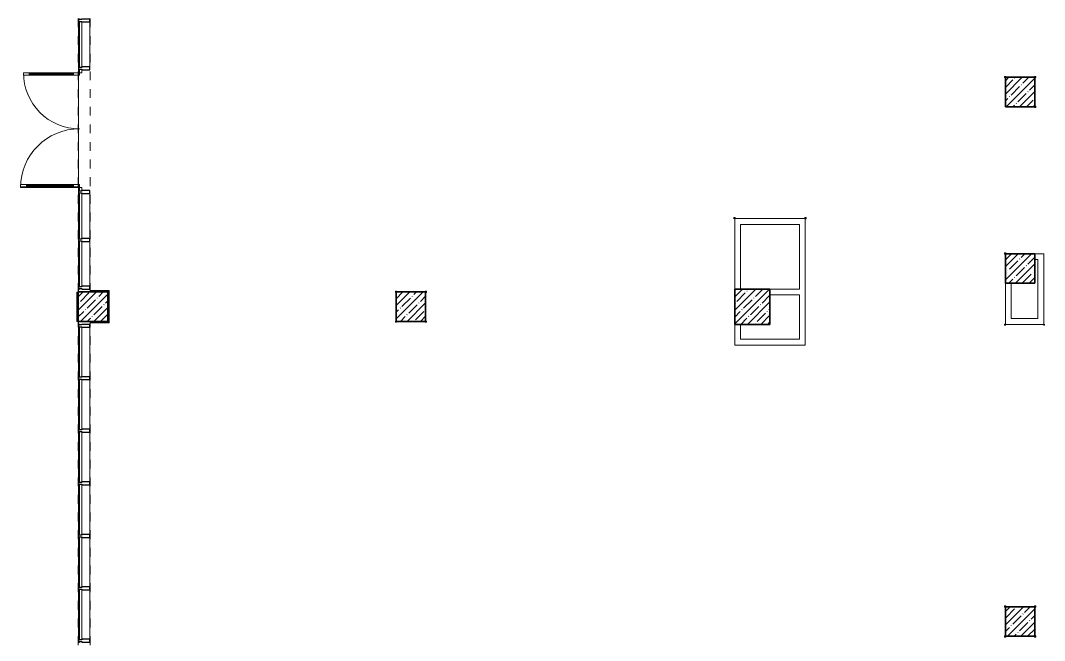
# Model space of a CAD drawing. Header units: millimetres. Extents: x 5993 to 95364, y 94667 to 143522.
# Drawn here: x 48052 to 49468, y 115646 to 116503 of the extents above; entities that cross this region are included whole.
import ezdxf

# ---------------------------------------------------------------- set-up
doc = ezdxf.new("R2010")
doc.units = ezdxf.units.MM
doc.linetypes.add('Штрих короткий', pattern=[300, 150, -150])
for name, color, linetype, lineweight in [('0-2', 7, 'Continuous', 9), ('Двери', 7, 'Continuous', 9), ('Импосты витража', 7, 'Continuous', 9), ('Импосты витража-1', 7, 'Continuous', 25), ('Несущие колонны', 7, 'Continuous', 9), ('Несущие колонны-1', 7, 'Continuous', 35), ('Обобщенные модели', 7, 'Continuous', 9), ('Остекление-1', 7, 'Continuous', 9), ('Перекрытия', 7, 'Continuous', 9), ('Перемычка-1', 7, 'Штрих короткий', 9), ('Стены', 7, 'Continuous', 9), ('Стены-1', 7, 'Continuous', 13), ('Элементы узлов', 7, 'Continuous', 9)]:
    doc.layers.add(name, color=color, linetype=linetype, lineweight=lineweight)

# ---------------------------------------------------------------- blocks, each defined once
blk = doc.blocks.new('BSC_Колонна _Прямоугольная - 600х600-V13-АИ2_01_План напольных покрытий и плинтусов 1го этажа _Часть 2_')
at = {"layer": 'Несущие колонны'}
h = blk.add_hatch(dxfattribs=at)
h.set_pattern_fill('FP_22', color=256, style=0, pattern_type=2)
h.set_pattern_definition([(45, (-91300, -26500), (-114.04925, 114.04925), []), (45, (-91185.95, -26500), (-114.04925, 114.04925), [201.613, -40.323, 3.353, -36.97])])
h.paths.add_polyline_path([(-300, -300), (300, -300), (300, 300), (-300, 300)], flags=0)
at = {"layer": 'Несущие колонны-1'}
for p, q in [((300, 300), (-300, 300)), ((-300, 300), (-300, -300)), ((300, -300), (300, 300)), ((-300, -300), (300, -300))]:
    blk.add_line(p, q, dxfattribs=at)
blk = doc.blocks.new('BSC_Колонна _Прямоугольная - 500х500-V20-АИ2_01_План напольных покрытий и плинтусов 1го этажа _Часть 2_')
at = {"layer": 'Несущие колонны'}
h = blk.add_hatch(dxfattribs=at)
h.set_pattern_fill('FP_30', color=256, style=0, pattern_type=2)
h.set_pattern_definition([(45, (-80100, -26500), (-114.04925, 114.04925), []), (45, (-79985.95, -26500), (-114.04925, 114.04925), [201.613, -40.323, 3.353, -36.97])])
h.paths.add_polyline_path([(-250, -250), (250, -250), (250, 250), (-250, 250)], flags=0)
at = {"layer": 'Несущие колонны-1'}
for p, q in [((250, 250), (-250, 250)), ((-250, 250), (-250, -250)), ((250, -250), (250, 250)), ((-250, -250), (250, -250))]:
    blk.add_line(p, q, dxfattribs=at)
blk = doc.blocks.new('BSC_Колонна _Прямоугольная - 500х500-V21-АИ2_01_План напольных покрытий и плинтусов 1го этажа _Часть 2_')
at = {"layer": 'Несущие колонны'}
h = blk.add_hatch(dxfattribs=at)
h.set_pattern_fill('FP_31', color=256, style=0, pattern_type=2)
h.set_pattern_definition([(45, (-85500, -26500), (-114.04925, 114.04925), []), (45, (-85385.95, -26500), (-114.04925, 114.04925), [201.613, -40.323, 3.353, -36.97])])
h.paths.add_polyline_path([(-250, -250), (250, -250), (250, 250), (-250, 250)], flags=0)
at = {"layer": 'Несущие колонны-1'}
for p, q in [((250, 250), (-250, 250)), ((-250, 250), (-250, -250)), ((250, -250), (250, 250)), ((-250, -250), (250, -250))]:
    blk.add_line(p, q, dxfattribs=at)
blk = doc.blocks.new('BSC_Колонна _Прямоугольная - 500х500-V33-АИ2_01_План напольных покрытий и плинтусов 1го этажа _Часть 2_')
at = {"layer": 'Несущие колонны'}
h = blk.add_hatch(dxfattribs=at)
h.set_pattern_fill('FP_43', color=256, style=0, pattern_type=2)
h.set_pattern_definition([(45, (-95850, -27150), (-114.04925, 114.04925), []), (45, (-95735.95, -27150), (-114.04925, 114.04925), [201.613, -40.323, 3.353, -36.97])])
h.paths.add_polyline_path([(-250, -250), (250, -250), (250, 250), (-250, 250), (-250, -100)], flags=0)
at = {"layer": 'Несущие колонны-1'}
for p, q in [((250, 250), (-250, 250)), ((-250, 250), (-250, -250)), ((250, -250), (250, 250)), ((-250, -250), (250, -250))]:
    blk.add_line(p, q, dxfattribs=at)
blk = doc.blocks.new('BSC_Колонна _Прямоугольная - 500х500-V39-АИ2_01_План напольных покрытий и плинтусов 1го этажа _Часть 2_')
at = {"layer": 'Несущие колонны'}
h = blk.add_hatch(dxfattribs=at)
h.set_pattern_fill('FP_49', color=256, style=0, pattern_type=2)
h.set_pattern_definition([(45, (-95850, -21150), (-114.04925, 114.04925), []), (45, (-95735.95, -21150), (-114.04925, 114.04925), [201.613, -40.323, 3.353, -36.97])])
h.paths.add_polyline_path([(-250, -250), (250, -250), (250, 250), (-250, 250)], flags=0)
at = {"layer": 'Несущие колонны-1'}
for p, q in [((250, 250), (-250, 250)), ((-250, 250), (-250, -250)), ((250, -250), (250, 250)), ((-250, -250), (250, -250))]:
    blk.add_line(p, q, dxfattribs=at)
blk = doc.blocks.new('BSC_Колонна _Прямоугольная - 500х500-V41-АИ2_01_План напольных покрытий и плинтусов 1го этажа _Часть 2_')
at = {"layer": 'Несущие колонны'}
h = blk.add_hatch(dxfattribs=at)
h.set_pattern_fill('FP_51', color=256, style=0, pattern_type=2)
h.set_pattern_definition([(45, (-95850, -30150), (-114.04925, 114.04925), []), (45, (-95735.95, -30150), (-114.04925, 114.04925), [201.613, -40.323, 3.353, -36.97])])
h.paths.add_polyline_path([(-250, -250), (250, -250), (250, 250), (-250, 250)], flags=0)
at = {"layer": 'Несущие колонны-1'}
for p, q in [((250, 250), (-250, 250)), ((-250, 250), (-250, -250)), ((250, -250), (250, 250)), ((-250, -250), (250, -250))]:
    blk.add_line(p, q, dxfattribs=at)
blk = doc.blocks.new('Дверь_Витражная_СКБ_2Ст2 - ДВН_ДАО_Выход-27108098-АИ2_01_План напольных покрытий и плинтусов 1го этажа _Часть 2_')
at = {"layer": 'Двери'}
for p, q in [((-975, -950), (-975, 0)), ((975, -1000), (975, 0))]:
    blk.add_line(p, q, dxfattribs=at)
for centre, radius, start, end in [((-975, 0), 950, 270, 0), ((975, 0), 1000, 180, 270)]:
    blk.add_arc(centre, radius, start, end, dxfattribs=at)
at = {"layer": 'Элементы узлов'}
for p, q in [((-1025, 40), (-975, 40)), ((-975, 40), (-1025, 40)), ((-975, 0), (-1025, 0)), ((-1025, 0), (-975, 0)), ((-975, 40), (-975, 0)), ((-975, 0), (-975, 40)), ((-935, 0), (-975, 0)), ((-975, -950), (-975, 0)), ((-935, 0), (-975, 0)), ((-975, 0), (-975, -950)), ((-935, -950), (-935, 0)), ((-935, -950), (-935, 0)), ((923, 0), (963, 0)), ((923, -1000), (923, 0)), ((923, 0), (923, -1000)), ((963, 0), (923, 0)), ((963, -1000), (963, 0)), ((963, -1000), (963, 0)), ((1025, 40), (975, 40)), ((975, 40), (975, 0)), ((1025, 40), (975, 40)), ((975, 40), (975, 0)), ((975, 0), (1025, 0)), ((975, 0), (1025, 0)), ((-975, -100), (-935, -100)), ((-965, -850), (-965, -100)), ((-945, -850), (-945, -100)), ((963, -100), (923, -100)), ((933, -900), (933, -100)), ((953, -900), (953, -100)), ((-975, -850), (-935, -850)), ((-975, -950), (-935, -950)), ((-975, -950), (-935, -950)), ((963, -900), (923, -900)), ((963, -1000), (923, -1000)), ((923, -1000), (963, -1000))]:
    blk.add_line(p, q, dxfattribs=at)
blk = doc.blocks.new('PNS_Панель прямоугольная2 - Нр_Стекло - 40мм-28950251-АИ2_01_План напольных покрытий и плинтусов 1го этажа _Часть 2_')
at = {"layer": 'Остекление-1'}
for p, q in [((-382.5, 40), (382.5, 40)), ((-392.5, 0), (392.5, 0)), ((382.5, 0), (-382.5, 0))]:
    blk.add_line(p, q, dxfattribs=at)
blk = doc.blocks.new('Прямоугольный импост - Импост структурный с накладкой - 180мм-26944798-АИ2_01_План напольных покрытий и плинтусов 1го этажа _Часть 2_')
at = {"layer": 'Импосты витража-1'}
for p, q in [((-25, 0), (-25, 17)), ((-25, 17), (25, 17)), ((-15, 0), (-25, 0)), ((-15, -40), (-15, 0)), ((25, 0), (15, 0)), ((15, 0), (15, -40)), ((25, 17), (25, 0)), ((-25, -180), (-25, -40)), ((-25, -40), (-15, -40)), ((15, -40), (25, -40)), ((25, -40), (25, -180)), ((25, -180), (-25, -180))]:
    blk.add_line(p, q, dxfattribs=at)
blk = doc.blocks.new('Прямоугольный импост - Импост структурный с накладкой - 180мм-26943387-АИ2_01_План напольных покрытий и плинтусов 1го этажа _Часть 2_')
at = {"layer": 'Импосты витража-1'}
for p, q in [((-25, 0), (-25, 17)), ((-25, 17), (25, 17)), ((-15, 0), (-25, 0)), ((-15, -40), (-15, 0)), ((25, 0), (15, 0)), ((15, 0), (15, -40)), ((25, 17), (25, 0)), ((-25, -180), (-25, -40)), ((-25, -40), (-15, -40)), ((15, -40), (25, -40)), ((25, -40), (25, -180)), ((25, -180), (-25, -180))]:
    blk.add_line(p, q, dxfattribs=at)
blk = doc.blocks.new('Прямоугольный импост - Импост структурный с накладкой - 180мм-26945938-АИ2_01_План напольных покрытий и плинтусов 1го этажа _Часть 2_')
at = {"layer": 'Импосты витража'}
for p, q in [((79850, 27660), (79850, 28425)), ((80047, 27660), (80047, 28425))]:
    blk.add_line(p, q, dxfattribs=at)
blk = doc.blocks.new('PNS_Панель прямоугольная2 - Нр_Стекло - 40мм-28950253-АИ2_01_План напольных покрытий и плинтусов 1го этажа _Часть 2_')
at = {"layer": 'Остекление-1'}
for p, q in [((-380, 40), (380, 40)), ((-390, 0), (390, 0)), ((380, 0), (-380, 0))]:
    blk.add_line(p, q, dxfattribs=at)
blk = doc.blocks.new('Прямоугольный импост - Импост структурный с накладкой - 180мм-26946020-АИ2_01_План напольных покрытий и плинтусов 1го этажа _Часть 2_')
at = {"layer": 'Импосты витража'}
for p, q in [((79850, 31390), (79850, 32150)), ((80047, 31390), (80047, 32150))]:
    blk.add_line(p, q, dxfattribs=at)
blk = doc.blocks.new('PNS_Панель прямоугольная2 - Нр_Стекло - 40мм-35249831-АИ2_01_План напольных покрытий и плинтусов 1го этажа _Часть 2_')
at = {"layer": 'Остекление-1'}
for p, q in [((-422.5, 40), (422.5, 40)), ((-432.5, 0), (432.5, 0)), ((422.5, 0), (-422.5, 0))]:
    blk.add_line(p, q, dxfattribs=at)
blk = doc.blocks.new('PNS_Панель прямоугольная2 - Нр_Стекло - 40мм-28940488-АИ2_01_План напольных покрытий и плинтусов 1го этажа _Часть 2_')
at = {"layer": 'Остекление-1'}
for p, q in [((-420, 40), (420, 40)), ((-430, 0), (430, 0)), ((420, 0), (-420, 0))]:
    blk.add_line(p, q, dxfattribs=at)
blk = doc.blocks.new('Прямоугольный импост - Импост структурный с накладкой - 180мм-26816280-АИ2_01_План напольных покрытий и плинтусов 1го этажа _Часть 2_')
at = {"layer": 'Импосты витража'}
for p, q in [((79850, 43310), (79850, 44150)), ((80047, 43310), (80047, 44150))]:
    blk.add_line(p, q, dxfattribs=at)
blk = doc.blocks.new('Прямоугольный импост - Импост структурный с накладкой - 180мм-35249830-АИ2_01_План напольных покрытий и плинтусов 1го этажа _Часть 2_')
at = {"layer": 'Импосты витража'}
for p, q in [((79850, 41525), (79850, 42370)), ((80047, 41525), (80047, 42370))]:
    blk.add_line(p, q, dxfattribs=at)
blk = doc.blocks.new('Проем_Дверь_Прямоугольный - 5500х2800h_витражные проемы-35263616-АИ2_01_План напольных покрытий и плинтусов 1го этажа _Часть 2_')
at = {"layer": 'Перемычка-1'}
for p, q in [((2750, 100), (-2750, 100)), ((2750, -100), (-2750, -100))]:
    blk.add_line(p, q, dxfattribs=at)

msp = doc.modelspace()

# ---------------------------------------------------------------- linework, layer by layer
at = {"layer": 'Обобщенные модели'}
for p, q in [((49414.6, 116425.9), (49412.9, 116425.9)), ((49412.9, 116425.9), (49412.9, 116424.3)), ((49412.9, 116424.3), (49413.1, 116424.3)), ((49413.1, 116424.3), (49413.1, 116425.8)), ((49413.1, 116425.8), (49414.6, 116425.8)), ((49414.6, 116425.8), (49414.6, 116425.9)), ((49454.3, 116425.9), (49454.3, 116425.8)), ((49455.9, 116425.9), (49454.3, 116425.9)), ((49454.3, 116425.8), (49455.8, 116425.8)), ((49455.8, 116425.8), (49455.8, 116424.3)), ((49455.8, 116424.3), (49455.9, 116424.3)), ((49455.9, 116424.3), (49455.9, 116425.9)), ((49455.9, 116384.6), (49455.8, 116384.6)), ((49455.8, 116384.6), (49455.8, 116383.1)), ((49455.9, 116383), (49455.9, 116384.6)), ((49455.8, 116383.1), (49454.3, 116383.1)), ((49454.3, 116383.1), (49454.3, 116383)), ((49454.3, 116383), (49455.9, 116383)), ((49040.2, 116230.6), (49038.5, 116230.6)), ((49038.5, 116230.6), (49038.5, 116229)), ((49038.5, 116229), (49038.7, 116229)), ((49038.7, 116229), (49038.7, 116230.4)), ((49038.7, 116230.4), (49040.2, 116230.4)), ((49040.2, 116230.4), (49040.2, 116230.6)), ((49136.8, 116230.6), (49136.8, 116230.4)), ((49138.5, 116230.6), (49136.8, 116230.6)), ((49136.8, 116230.4), (49138.3, 116230.4)), ((49138.3, 116230.4), (49138.3, 116229)), ((49138.3, 116229), (49138.5, 116229)), ((49138.5, 116229), (49138.5, 116230.6)), ((49414.6, 116181.7), (49412.9, 116181.7)), ((49412.9, 116181.7), (49412.9, 116180.1)), ((49412.9, 116180.1), (49413.1, 116180.1)), ((49413.1, 116180.1), (49413.1, 116181.6)), ((49413.1, 116181.6), (49414.6, 116181.6)), ((49414.6, 116181.6), (49414.6, 116181.7)), ((48572.1, 116128.8), (48570.5, 116128.8)), ((48570.5, 116128.8), (48570.5, 116127.2)), ((48570.5, 116127.2), (48570.7, 116127.2)), ((48570.7, 116127.2), (48570.7, 116128.7)), ((48570.7, 116128.7), (48572.1, 116128.7)), ((48572.1, 116128.7), (48572.1, 116128.8)), ((48611.8, 116128.8), (48611.8, 116128.7)), ((48613.5, 116128.8), (48611.8, 116128.8)), ((48611.8, 116128.7), (48613.3, 116128.7)), ((48613.3, 116128.7), (48613.3, 116127.2)), ((48613.3, 116127.2), (48613.5, 116127.2)), ((48613.5, 116127.2), (48613.5, 116128.8)), ((48570.7, 116087.5), (48570.5, 116087.5)), ((48570.5, 116087.5), (48570.5, 116085.9)), ((48570.7, 116086), (48570.7, 116087.5)), ((48613.5, 116087.5), (48613.3, 116087.5)), ((48613.3, 116087.5), (48613.3, 116086)), ((48613.5, 116085.9), (48613.5, 116087.5)), ((48570.5, 116085.9), (48572.1, 116085.9)), ((48572.1, 116086), (48570.7, 116086)), ((48572.1, 116085.9), (48572.1, 116086)), ((48613.3, 116086), (48611.8, 116086)), ((48611.8, 116086), (48611.8, 116085.9)), ((48611.8, 116085.9), (48613.5, 116085.9)), ((49413.1, 116083.4), (49412.9, 116083.4)), ((49412.9, 116083.4), (49412.9, 116081.8)), ((49412.9, 116081.8), (49414.6, 116081.8)), ((49413.1, 116082), (49413.1, 116083.4)), ((49414.6, 116082), (49413.1, 116082)), ((49414.6, 116081.8), (49414.6, 116082)), ((49468, 116082), (49466.5, 116082)), ((49466.5, 116082), (49466.5, 116081.8)), ((49466.5, 116081.8), (49468.1, 116081.8)), ((49468.1, 116083.4), (49468, 116083.4)), ((49468, 116083.4), (49468, 116082)), ((49468.1, 116081.8), (49468.1, 116083.4)), ((49414.6, 115693.4), (49412.9, 115693.4)), ((49412.9, 115693.4), (49412.9, 115691.7)), ((49412.9, 115691.7), (49413.1, 115691.7)), ((49413.1, 115691.7), (49413.1, 115693.2)), ((49413.1, 115693.2), (49414.6, 115693.2)), ((49414.6, 115693.2), (49414.6, 115693.4)), ((49454.3, 115693.4), (49454.3, 115693.2)), ((49455.9, 115693.4), (49454.3, 115693.4)), ((49454.3, 115693.2), (49455.8, 115693.2)), ((49455.8, 115693.2), (49455.8, 115691.7)), ((49455.8, 115691.7), (49455.9, 115691.7)), ((49455.9, 115691.7), (49455.9, 115693.4)), ((49413.1, 115652), (49412.9, 115652)), ((49412.9, 115652), (49412.9, 115650.4)), ((49412.9, 115650.4), (49414.6, 115650.4)), ((49413.1, 115650.6), (49413.1, 115652)), ((49414.6, 115650.6), (49413.1, 115650.6)), ((49414.6, 115650.4), (49414.6, 115650.6)), ((49455.8, 115650.6), (49454.3, 115650.6)), ((49454.3, 115650.6), (49454.3, 115650.4)), ((49454.3, 115650.4), (49455.9, 115650.4)), ((49455.9, 115652), (49455.8, 115652)), ((49455.8, 115652), (49455.8, 115650.6)), ((49455.9, 115650.4), (49455.9, 115652))]:
    msp.add_line(p, q, dxfattribs=at)
at = {"layer": 'Перекрытия'}
for p, q in [((48132.1, 116268.1), (48132.1, 116435)), ((48132.1, 116127.7), (48132.1, 116131.8)), ((48132.1, 116082.9), (48132.1, 116087))]:
    msp.add_line(p, q, dxfattribs=at)
at = {"layer": 'Стены'}
for p, q in [((48148.9, 116129.6), (48174.7, 116129.6)), ((48148.9, 116129.6), (48148.9, 116128.7)), ((48174.7, 116129.6), (48174.7, 116085.1)), ((48130.1, 116087), (48130.1, 116127.7)), ((48130.1, 116127.7), (48131.1, 116127.7)), ((48131.1, 116127.7), (48131.1, 116087)), ((48173.8, 116128.7), (48148.9, 116128.7)), ((48173.8, 116086), (48173.8, 116128.7)), ((48130.1, 116087), (48131.1, 116087)), ((48148.9, 116086), (48173.8, 116086)), ((48148.9, 116086), (48148.9, 116085.1)), ((48174.7, 116085.1), (48148.9, 116085.1))]:
    msp.add_line(p, q, dxfattribs=at)
at = {"layer": 'Стены-1'}
for p, q in [((49047.8, 116229.4), (49039.7, 116229.4)), ((49039.7, 116229.4), (49039.7, 116131.8)), ((49137.3, 116229.4), (49047.8, 116229.4)), ((49137.3, 116221.3), (49137.3, 116229.4)), ((49047.8, 116221.3), (49129.2, 116221.3)), ((49047.8, 116131.8), (49047.8, 116221.3)), ((49129.2, 116221.3), (49129.2, 116131.8)), ((49137.3, 116062.6), (49137.3, 116221.3)), ((49458.8, 116180.6), (49454.8, 116180.6)), ((49454.8, 116172.5), (49458.8, 116172.5)), ((49467, 116180.6), (49458.8, 116180.6)), ((49458.8, 116172.5), (49458.8, 116091.1)), ((49467, 116091.1), (49467, 116180.6)), ((49129.2, 116131.8), (49088.5, 116131.8)), ((49414.1, 116139.9), (49414.1, 116091.1)), ((49422.2, 116091.1), (49422.2, 116139.9)), ((49088.5, 116123.6), (49129.2, 116123.6)), ((49129.2, 116123.6), (49129.2, 116062.6)), ((49414.1, 116091.1), (49414.1, 116082.9)), ((49458.8, 116091.1), (49422.2, 116091.1)), ((49467, 116082.9), (49467, 116091.1)), ((49039.7, 116082.9), (49039.7, 116062.6)), ((49047.8, 116062.6), (49047.8, 116082.9)), ((49414.1, 116082.9), (49467, 116082.9)), ((49039.7, 116062.6), (49039.7, 116054.4)), ((49129.2, 116062.6), (49047.8, 116062.6)), ((49137.3, 116054.4), (49137.3, 116062.6)), ((49039.7, 116054.4), (49137.3, 116054.4))]:
    msp.add_line(p, q, dxfattribs=at)

# ---------------------------------------------------------------- block references
at = {"layer": '0-2', "xscale": 0.08139549610658335, "yscale": 0.08139549610658335, "zscale": 0.08139549610658335}
for name, p, rotation in [('Проем_Дверь_Прямоугольный - 5500х2800h_витражные проемы-35263616-АИ2_01_План напольных покрытий и плинтусов 1го этажа _Часть 2_', (48140.2, 116351.5), 269.9999999999999), ('PNS_Панель прямоугольная2 - Нр_Стекло - 40мм-28950251-АИ2_01_План напольных покрытий и плинтусов 1го этажа _Часть 2_', (48133.5, 116470.2), 269.9999999999997), ('Дверь_Витражная_СКБ_2Ст2 - ДВН_ДАО_Выход-27108098-АИ2_01_План напольных покрытий и плинтусов 1го этажа _Часть 2_', (48133.5, 116351.5), 269.9999999999997), ('PNS_Панель прямоугольная2 - Нр_Стекло - 40мм-28950251-АИ2_01_План напольных покрытий и плинтусов 1го этажа _Часть 2_', (48133.5, 116232.9), 269.9999999999997), ('PNS_Панель прямоугольная2 - Нр_Стекло - 40мм-28950253-АИ2_01_План напольных покрытий и плинтусов 1го этажа _Часть 2_', (48133.5, 116166.8), 269.9999999999997), ('Проем_Дверь_Прямоугольный - 5500х2800h_витражные проемы-35263616-АИ2_01_План напольных покрытий и плинтусов 1го этажа _Часть 2_', (48140.2, 115863.2), 269.9999999999999), ('PNS_Панель прямоугольная2 - Нр_Стекло - 40мм-28940488-АИ2_01_План напольных покрытий и плинтусов 1го этажа _Часть 2_', (48133.5, 116044.7), 269.9999999999997), ('PNS_Панель прямоугольная2 - Нр_Стекло - 40мм-28940488-АИ2_01_План напольных покрытий и плинтусов 1го этажа _Часть 2_', (48133.5, 115972.2), 269.9999999999997), ('PNS_Панель прямоугольная2 - Нр_Стекло - 40мм-35249831-АИ2_01_План напольных покрытий и плинтусов 1го этажа _Часть 2_', (48133.5, 115899.6), 269.9999999999997), ('PNS_Панель прямоугольная2 - Нр_Стекло - 40мм-35249831-АИ2_01_План напольных покрытий и плинтусов 1го этажа _Часть 2_', (48133.5, 115826.7), 269.9999999999997), ('PNS_Панель прямоугольная2 - Нр_Стекло - 40мм-28940488-АИ2_01_План напольных покрытий и плинтусов 1го этажа _Часть 2_', (48133.5, 115754.1), 269.9999999999997), ('PNS_Панель прямоугольная2 - Нр_Стекло - 40мм-28940488-АИ2_01_План напольных покрытий и плинтусов 1го этажа _Часть 2_', (48133.5, 115681.7), 269.9999999999997)]:
    msp.add_blockref(name, p, dxfattribs=dict(at, rotation=rotation))
at = {"layer": '0-2', "extrusion": (0, 0, -1), "xscale": 0.08139549610658335, "yscale": 0.08139549610658335, "zscale": 0.08139549610658335, "rotation": 270.0000000000002}
for name, p in [('Прямоугольный импост - Импост структурный с накладкой - 180мм-26943387-АИ2_01_План напольных покрытий и плинтусов 1го этажа _Часть 2_', (-48133.5, 116503.3)), ('Прямоугольный импост - Импост структурный с накладкой - 180мм-26944798-АИ2_01_План напольных покрытий и плинтусов 1го этажа _Часть 2_', (-48133.5, 116437)), ('Прямоугольный импост - Импост структурный с накладкой - 180мм-26944798-АИ2_01_План напольных покрытий и плинтусов 1го этажа _Часть 2_', (-48133.5, 116266.1)), ('Прямоугольный импост - Импост структурный с накладкой - 180мм-26943387-АИ2_01_План напольных покрытий и плинтусов 1го этажа _Часть 2_', (-48133.5, 116199.7)), ('Прямоугольный импост - Импост структурный с накладкой - 180мм-26943387-АИ2_01_План напольных покрытий и плинтусов 1го этажа _Часть 2_', (-48133.5, 116133.8)), ('Прямоугольный импост - Импост структурный с накладкой - 180мм-26943387-АИ2_01_План напольных покрытий и плинтусов 1го этажа _Часть 2_', (-48133.5, 116080.9)), ('Прямоугольный импост - Импост структурный с накладкой - 180мм-26943387-АИ2_01_План напольных покрытий и плинтусов 1го этажа _Часть 2_', (-48133.5, 116008.5)), ('Прямоугольный импост - Импост структурный с накладкой - 180мм-26944798-АИ2_01_План напольных покрытий и плинтусов 1го этажа _Часть 2_', (-48133.5, 115936)), ('Прямоугольный импост - Импост структурный с накладкой - 180мм-26943387-АИ2_01_План напольных покрытий и плинтусов 1го этажа _Часть 2_', (-48133.5, 115863.2)), ('Прямоугольный импост - Импост структурный с накладкой - 180мм-26944798-АИ2_01_План напольных покрытий и плинтусов 1го этажа _Часть 2_', (-48133.5, 115790.3)), ('Прямоугольный импост - Импост структурный с накладкой - 180мм-26943387-АИ2_01_План напольных покрытий и плинтусов 1го этажа _Часть 2_', (-48133.5, 115717.9)), ('Прямоугольный импост - Импост структурный с накладкой - 180мм-26943387-АИ2_01_План напольных покрытий и плинтусов 1го этажа _Часть 2_', (-48133.5, 115645.4))]:
    msp.add_blockref(name, p, dxfattribs=at)
at = {"layer": '0-2', "xscale": 0.08139549610658335, "yscale": 0.08139549610658335, "zscale": 0.08139549610658335}
for name, p in [('Прямоугольный импост - Импост структурный с накладкой - 180мм-26945938-АИ2_01_План напольных покрытий и плинтусов 1го этажа _Часть 2_', (41632.7, 114187.6)), ('BSC_Колонна _Прямоугольная - 500х500-V41-АИ2_01_План напольных покрытий и плинтусов 1го этажа _Часть 2_', (49434.4, 116404.4)), ('Прямоугольный импост - Импост структурный с накладкой - 180мм-26945938-АИ2_01_План напольных покрытий и плинтусов 1го этажа _Часть 2_', (41632.7, 113950.4)), ('Прямоугольный импост - Импост структурный с накладкой - 180мм-26946020-АИ2_01_План напольных покрытий и плинтусов 1го этажа _Часть 2_', (41632.7, 113580.8)), ('BSC_Колонна _Прямоугольная - 500х500-V33-АИ2_01_План напольных покрытий и плинтусов 1го этажа _Часть 2_', (49434.4, 116160.3)), ('BSC_Колонна _Прямоугольная - 600х600-V13-АИ2_01_План напольных покрытий и плинтусов 1го этажа _Часть 2_', (49064.1, 116107.4)), ('BSC_Колонна _Прямоугольная - 500х500-V20-АИ2_01_План напольных покрытий и плинтусов 1го этажа _Часть 2_', (48152.4, 116107.4)), ('BSC_Колонна _Прямоугольная - 500х500-V21-АИ2_01_План напольных покрытий и плинтусов 1го этажа _Часть 2_', (48592, 116107.4)), ('Прямоугольный импост - Импост структурный с накладкой - 180мм-26816280-АИ2_01_План напольных покрытий и плинтусов 1го этажа _Часть 2_', (41632.7, 112485.3)), ('Прямоугольный импост - Импост структурный с накладкой - 180мм-26816280-АИ2_01_План напольных покрытий и плинтусов 1го этажа _Часть 2_', (41632.7, 112412.8)), ('Прямоугольный импост - Импост структурный с накладкой - 180мм-35249830-АИ2_01_План напольных покрытий и плинтусов 1го этажа _Часть 2_', (41632.7, 112485.3)), ('Прямоугольный импост - Импост структурный с накладкой - 180мм-35249830-АИ2_01_План напольных покрытий и плинтусов 1го этажа _Часть 2_', (41632.7, 112412.4)), ('Прямоугольный импост - Импост структурный с накладкой - 180мм-26816280-АИ2_01_План напольных покрытий и плинтусов 1го этажа _Часть 2_', (41632.7, 112194.7)), ('Прямоугольный импост - Импост структурный с накладкой - 180мм-26816280-АИ2_01_План напольных покрытий и плинтусов 1го этажа _Часть 2_', (41632.7, 112122.2)), ('BSC_Колонна _Прямоугольная - 500х500-V39-АИ2_01_План напольных покрытий и плинтусов 1го этажа _Часть 2_', (49434.4, 115671.9))]:
    msp.add_blockref(name, p, dxfattribs=at)

doc.saveas('drawing.dxf')
